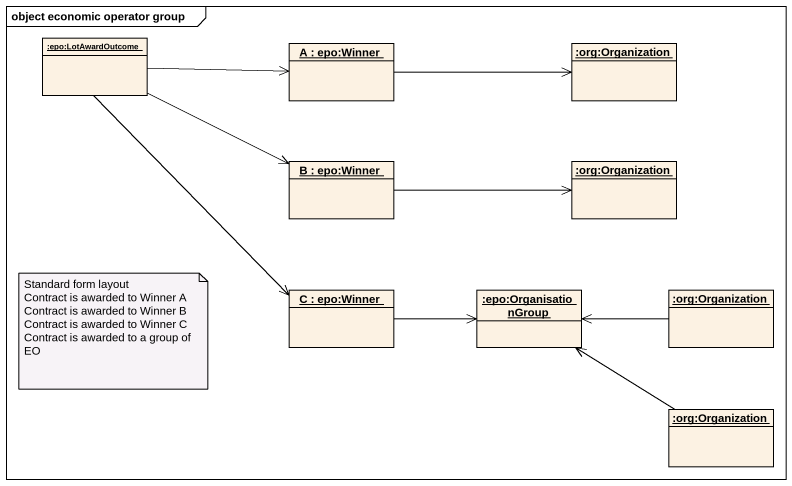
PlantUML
@startuml
mainframe object economic operator group
hide circle
hide empty members
object ":epo:LotAwardOutcome" as epo_LotAwardOutcome
object "A : epo:Winner" as A
object ":org:Organization" as org_Organization
object "B : epo:Winner" as B
object ":org:Organization" as org_Organization_2
object "C : epo:Winner" as C
object ":epo:OrganisationGroup" as epo_OrganisationGroup
object ":org:Organization" as org_Organization_3
object ":org:Organization" as org_Organization_4
epo_LotAwardOutcome -right-> A
epo_LotAwardOutcome -right-> B
epo_LotAwardOutcome --> C
A -right-> org_Organization
B -right-> org_Organization_2
C -right-> epo_OrganisationGroup
org_Organization_3 -left-> epo_OrganisationGroup
org_Organization_4 -up-> epo_OrganisationGroup
note as N1
  Standard form layout
  Contract is awarded to Winner A
  Contract is awarded to Winner B
  Contract is awarded to Winner C
  Contract is awarded to a group of EO
end note
@enduml
